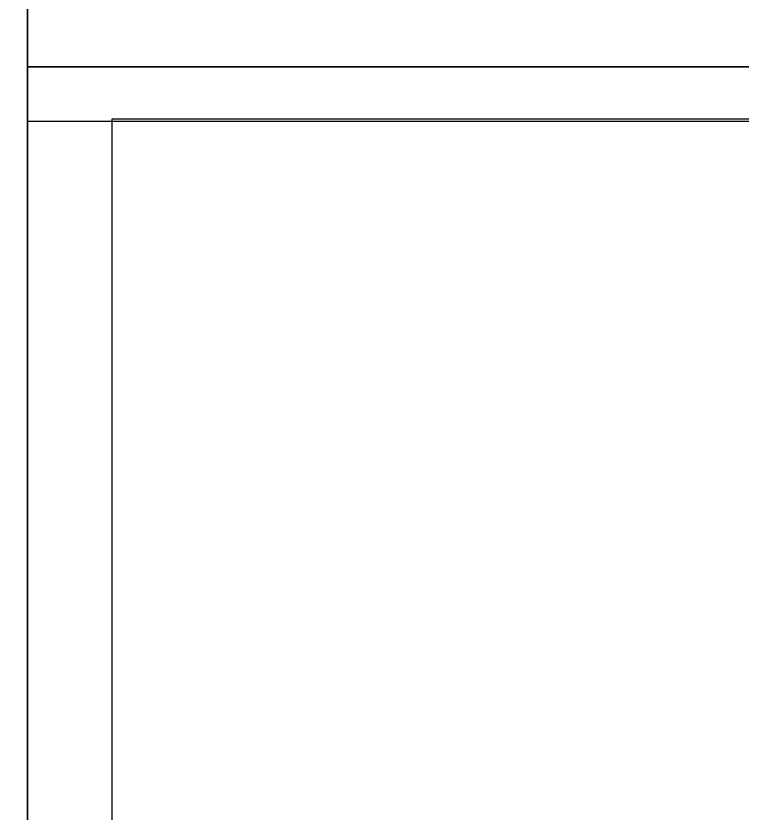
# Model space of a CAD drawing. Header units: millimetres. Extents: x 163705 to 1616509, y 81827 to 302547.
# Drawn here: x 222086 to 222755, y 154118 to 154851 of the extents above; entities that cross this region are included whole.
import ezdxf

# ---------------------------------------------------------------- set-up
doc = ezdxf.new("R2010")
doc.units = ezdxf.units.MM
doc.header["$LTSCALE"] = 10

# ---------------------------------------------------------------- blocks, each defined once
blk = doc.blocks.new('G$C5344DCDD')
at = {"lineweight": 35}
for p, q in [((-6401.25, 2014.14), (-7159.57, 2014.14)), ((-6596.25, 2014.14), (-6596.25, 659.14)), ((-6574.1, 2014.14), (1554.72, 2014.14))]:
    blk.add_line(p, q, dxfattribs=at)
for points in [[(-7097.59, 2082.14), (3578.78, 2082.14), (3578.78, 2014.14), (-7097.59, 2014.14)], [(-6596.25, 2014.14), (-6546.25, 2014.14), (-6546.25, 659.14), (-6596.25, 659.14)], [(-6548.09, 1936.64), (3571.88, 1936.64), (3571.88, 736.64), (-6548.09, 736.64)]]:
    blk.add_lwpolyline(points, close=True)
blk = doc.blocks.new('A$C790c3438')
at = {"xscale": -1, "rotation": 89.99999999999993}
blk.add_blockref('G$C5344DCDD', (-21032.91, 9202.25), dxfattribs=at)

msp = doc.modelspace()

# ---------------------------------------------------------------- block references
msp.add_blockref('A$C790c3438', (245144.313, 139006.156))

doc.saveas('drawing.dxf')
